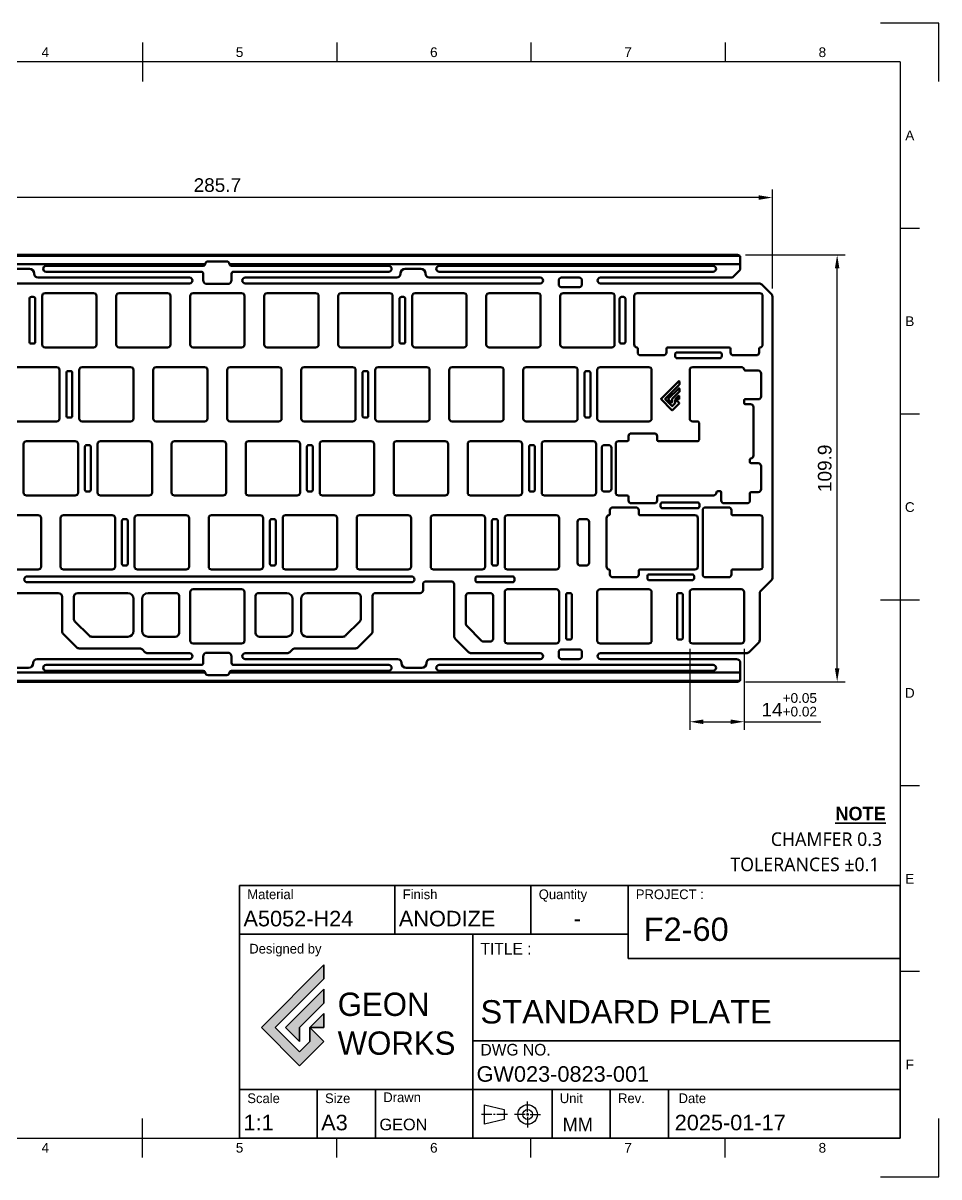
# Model space of a CAD drawing. Header units: millimetres. Extents: x 0 to 420, y 0 to 297.
# Drawn here: x 184.3 to 420, y 0 to 297 of the extents above; entities that cross this region are included whole.
import ezdxf
from ezdxf.enums import TextEntityAlignment as Align

# ---------------------------------------------------------------- set-up
doc = ezdxf.new("R2010")
doc.units = ezdxf.units.MM
doc.header["$LTSCALE"] = 0.75
for name, color, linetype, lineweight in [('BORDER', 7, 'Continuous', 25), ('FD_Dimensions', 7, 'Continuous', 25), ('TITLEBLOCK', 7, 'Continuous', 35), ('Visible', 7, 'Continuous', 50)]:
    doc.layers.add(name, color=color, linetype=linetype, lineweight=lineweight)
doc.layers.add('SLD-0', color=7, linetype='Continuous')
doc.styles.add('FusionTitle', font='arial.ttf')
doc.styles.add('MtXpl___1', font='malgun.ttf')
doc.styles.add('MtXpl_Century_Gothic', font='GOTHIC.TTF')
doc.styles.add('MtXpl_OCR-A_BT', font='')
doc.styles.add('MtXpl_OCR-A_BT_1', font='')
doc.styles.get("Standard").update_dxf_attribs({"font": 'arial.ttf'})
doc.styles.get('MtXpl_OCR-A_BT').set_extended_font_data('OCR-A BT')
doc.styles.get('MtXpl_OCR-A_BT_1').set_extended_font_data('OCR-A BT', bold=True)
doc.dimstyles.new('Dim-ISO-25', dxfattribs={"dimtxt": 3.5, "dimasz": 3.5, "dimexe": 2.1, "dimexo": 2.1, "dimgap": 1.4, "dimtad": 1, "dimdsep": 46, "dimtxsty": 'Standard', "dimcen": 0, "dimazin": 2, "dimtp": 0.1, "dimtm": 0.1, "dimtfac": 0.714286, "dimtmove": 0, "dimatfit": 3, "dimfxl": 1, "dimarcsym": 0})

# ---------------------------------------------------------------- blocks, each defined once
blk = doc.blocks.new('ISO_A3_SHEET')
at = {"layer": 'BORDER'}
for p, q in [((215, 292), (215, 282)), ((265, 292), (265, 287)), ((315, 292), (315, 287)), ((365, 292), (365, 287)), ((410, 287), (20, 287)), ((410, 287), (410, 10)), ((415, 244.16666), (410, 244.16666)), ((415, 196.33333), (410, 196.33333)), ((415, 148.5), (405, 148.5)), ((415, 100.66667), (410, 100.66667)), ((415, 52.83334), (410, 52.83334)), ((215, 5), (215, 15)), ((20, 10), (410, 10)), ((265, 5), (265, 10)), ((315, 5), (315, 10)), ((365, 5), (365, 10))]:
    blk.add_line(p, q, dxfattribs=at)
at = {"layer": 'Defpoints'}
for p, q in [((420, 297), (405, 297)), ((420, 282), (420, 297)), ((420, 0), (420, 15)), ((405, 0), (420, 0))]:
    blk.add_line(p, q, dxfattribs=at)
at = {"layer": 'BORDER', "style": 'FusionTitle'}
for s, p in [('4', (190, 289.5)), ('5', (240, 289.5)), ('6', (290, 289.5)), ('7', (340, 289.5)), ('8', (390, 289.5)), ('A', (412.5, 268.08333)), ('B', (412.5, 220.25)), ('C', (412.5, 172.41667)), ('D', (412.5, 124.58334)), ('E', (412.5, 76.75001)), ('F', (412.5, 28.91668)), ('4', (190, 7.5)), ('5', (240, 7.5)), ('6', (290, 7.5)), ('7', (340, 7.5)), ('8', (390, 7.5))]:
    blk.add_text(s, height=2.5, dxfattribs=at).set_placement(p, align=Align.MIDDLE)
blk = doc.blocks.new('TITLEGW')
h = blk.add_hatch(color=256)
h.dxf.hatch_style = 1
h.paths.add_polyline_path([(-148.32, 40.97), (-148.32, 44.55), (-164.4, 28.46), (-154.57, 18.63), (-148.32, 24.89), (-151.89, 28.46), (-151.89, 24.89), (-154.57, 22.21), (-160.83, 28.46)])
h.paths.add_polyline_path([(-148.32, 34.72), (-148.32, 38.29), (-158.15, 28.46), (-154.57, 24.89), (-154.57, 28.46)], flags=17)
h.paths.add_polyline_path([(-148.32, 32.04), (-151.89, 28.46), (-148.32, 28.46)], flags=16)
for p, q in [((-170, 0), (-170, 65)), ((-170, 65), (0, 65)), ((-130, 65), (-130, 52.5)), ((-95, 65), (-95, 52.5)), ((-70, 46.25), (-70, 65)), ((0, 0), (0, 65)), ((-110, 52.5), (-170, 52.5)), ((-110, 0), (-110, 52.5)), ((-110, 52.5), (-70, 52.5)), ((-70, 46.25), (0, 46.25)), ((-148.32, 44.55), (-164.4, 28.46)), ((-148.32, 44.55), (-148.32, 40.97)), ((-148.32, 40.97), (-160.83, 28.46)), ((-148.32, 38.29), (-158.15, 28.46)), ((-148.32, 38.29), (-148.32, 34.72)), ((-148.32, 34.72), (-154.57, 28.46)), ((-148.32, 32.04), (-151.89, 28.46)), ((-148.32, 32.04), (-148.32, 28.46)), ((-164.4, 28.46), (-154.57, 18.63)), ((-160.83, 28.46), (-154.57, 22.21)), ((-158.15, 28.46), (-154.57, 24.89)), ((-154.57, 24.89), (-154.57, 28.46)), ((-151.89, 28.46), (-148.32, 24.89)), ((-151.89, 28.46), (-151.89, 24.89)), ((-151.89, 28.46), (-148.32, 28.46)), ((-148.32, 24.89), (-154.57, 18.63)), ((-151.89, 24.89), (-154.57, 22.21)), ((-110, 25), (0, 25)), ((-170, 12.5), (0, 12.5)), ((-150, 12.5), (-150, 0)), ((-135, 12.5), (-135, 0)), ((-89.58, 0), (-89.58, 12.5)), ((-74.58, 0), (-74.58, 12.5)), ((-59.58, 0), (-59.58, 12.5)), ((-95.57, 6.07), (-96.17, 6.07)), ((-95.87, 5.77), (-95.87, 6.37)), ((0, 0), (-170, 0))]:
    blk.add_line(p, q)
at = {"layer": 'SLD-0'}
for p, q in [((-95.87, 6.7), (-95.87, 9.44)), ((-105.04, 6.07), (-107.77, 6.07)), ((-106.93, 3.55), (-106.93, 8.59)), ((-106.93, 8.59), (-101.89, 7.33)), ((-104.2, 6.07), (-104.62, 6.07)), ((-101.05, 6.07), (-103.78, 6.07)), ((-101.89, 7.33), (-101.89, 4.81)), ((-96.5, 6.07), (-99.24, 6.07)), ((-95.24, 6.07), (-92.51, 6.07)), ((-95.24, 6.07), (-92.51, 6.07)), ((-101.89, 4.81), (-106.93, 3.55)), ((-95.87, 5.44), (-95.87, 2.71))]:
    blk.add_line(p, q, dxfattribs=at)
for radius in [2.52, 1.26]:
    blk.add_circle((-95.87, 6.07), radius, dxfattribs=at)
for s, height, style, p in [('%%UNOTE', 3.5, 'MtXpl_OCR-A_BT_1', (-16.67, 81.78)), ('CHAMFER 0.3', 3.5, 'MtXpl___1', (-33.28, 75.19)), ('TOLERANCES ±0.1', 3.5, 'MtXpl___1', (-43.68, 68.7)), ('Material', 2.5, 'MtXpl_OCR-A_BT', (-168, 61.5)), ('Finish', 2.5, 'MtXpl_OCR-A_BT', (-128, 61.5)), ('Quantity', 2.5, 'MtXpl_OCR-A_BT', (-93, 61.5)), ('PROJECT :', 2.5, 'MtXpl_OCR-A_BT', (-68, 61.5)), ('Designed by', 2.5, 'MtXpl_OCR-A_BT', (-167.5, 47.5)), ('TITLE :', 3, 'MtXpl_OCR-A_BT', (-108, 47.25)), ('DWG NO.', 3, 'MtXpl_OCR-A_BT', (-108, 21.25)), ('Scale', 2.5, 'MtXpl_OCR-A_BT', (-168, 9)), ('Size', 2.5, 'MtXpl_OCR-A_BT', (-148, 9)), ('Drawn', 2.5, 'MtXpl_OCR-A_BT', (-133, 9.25)), ('Unit', 2.5, 'MtXpl_OCR-A_BT', (-87.58, 9)), ('Rev.', 2.5, 'MtXpl_OCR-A_BT', (-72.58, 9)), ('Date', 2.5, 'MtXpl_OCR-A_BT', (-57, 9)), ('MM', 3.5, 'MtXpl_Century_Gothic', (-86.85, 1.75))]:
    blk.add_text(s, height=height, dxfattribs=dict(style=style)).set_placement(p)
at = {"insert": (-144.75, 37.44), "char_height": 6, "attachment_point": 1}
blk.add_mtext_dynamic_manual_height_columns('{\\fa Astro Space|b0|i0|c0|p2;GEON^JWORKS}', width=29.3157, gutter_width=12.5, heights=[0], dxfattribs=at)
for tag, p, height in [("MAT'L", (-169, 54.5), 4), ('FINISH', (-129, 54.5), 4), ('QUANTITY', (-84, 54.5), 4), ('PROJECT', (-66, 50.75), 6), ('TITLE_1', (-108, 29.5), 6), ('DWG_NO', (-109, 14.5), 4), ('SCALE', (-169, 2), 4), ('SIZE', (-149, 2), 4), ('CREATED_DATE', (-58, 2), 4), ('DRAWN', (-134, 2), 3)]:
    blk.add_attdef(tag, p, '', height=height)
blk = doc.blocks.new('*D16')
at = {"layer": 'Defpoints', "color": 0, "transparency": 16777216}
for p in [(355.87, 138.04), (369.87, 138.04), (369.87, 117.16)]:
    blk.add_point(p, dxfattribs=at)
at = {"layer": 'FD_Dimensions', "color": 0, "lineweight": -2, "transparency": 16777216}
for p, q in [((355.87, 135.94), (355.87, 115.06)), ((369.87, 135.94), (369.87, 115.06)), ((359.37, 117.16), (366.37, 117.16)), ((369.87, 117.16), (389.58, 117.16))]:
    blk.add_line(p, q, dxfattribs=at)
at = {"layer": 'FD_Dimensions', "color": 0, "transparency": 16777216}
for points in [[(359.37, 117.74), (359.37, 116.57), (355.87, 117.16)], [(366.37, 117.74), (366.37, 116.57), (369.87, 117.16)]]:
    blk.add_solid(points, dxfattribs=at)
at = {"layer": 'FD_Dimensions', "color": 0, "transparency": 16777216, "insert": (381.47, 121.53), "char_height": 3.5, "attachment_point": 5}
blk.add_mtext('14{\\H0.71429x;\\S+0.05^ +0.02;}', dxfattribs=at)
blk = doc.blocks.new('*D17')
at = {"layer": 'Defpoints', "color": 0, "transparency": 16777216}
for p in [(368.13, 237.34), (393.81, 237.34), (368.13, 127.44)]:
    blk.add_point(p, dxfattribs=at)
at = {"layer": 'FD_Dimensions', "color": 0, "lineweight": -2, "transparency": 16777216}
for p, q in [((370.23, 237.34), (395.91, 237.34)), ((393.81, 130.94), (393.81, 233.84)), ((370.23, 127.44), (395.91, 127.44))]:
    blk.add_line(p, q, dxfattribs=at)
at = {"layer": 'FD_Dimensions', "color": 0, "transparency": 16777216}
for points in [[(393.22, 233.84), (394.39, 233.84), (393.81, 237.34)], [(393.22, 130.94), (394.39, 130.94), (393.81, 127.44)]]:
    blk.add_solid(points, dxfattribs=at)
at = {"layer": 'FD_Dimensions', "color": 0, "transparency": 16777216, "insert": (390.62, 182.39), "char_height": 3.5, "attachment_point": 5, "rotation": 90}
blk.add_mtext('109.9', dxfattribs=at)
blk = doc.blocks.new('*D18')
at = {"layer": 'Defpoints', "color": 0, "transparency": 16777216}
for p in [(91.43, 252.09), (91.43, 226.58), (377.13, 226.58)]:
    blk.add_point(p, dxfattribs=at)
at = {"layer": 'FD_Dimensions', "color": 0, "lineweight": -2, "transparency": 16777216}
for p, q in [((91.43, 228.68), (91.43, 254.19)), ((377.13, 228.68), (377.13, 254.19)), ((373.63, 252.09), (94.93, 252.09))]:
    blk.add_line(p, q, dxfattribs=at)
at = {"layer": 'FD_Dimensions', "color": 0, "transparency": 16777216}
for points in [[(94.93, 252.67), (94.93, 251.5), (91.43, 252.09)], [(373.63, 252.67), (373.63, 251.5), (377.13, 252.09)]]:
    blk.add_solid(points, dxfattribs=at)
at = {"layer": 'FD_Dimensions', "color": 0, "transparency": 16777216, "insert": (234.28, 255.27), "char_height": 3.5, "attachment_point": 5}
blk.add_mtext('285.7', dxfattribs=at)

msp = doc.modelspace()

# ---------------------------------------------------------------- linework, layer by layer
at = {"layer": 'Visible'}
for p, q in [((99.681, 234.922), (231.13, 234.922)), ((368.714, 237.064), (99.847, 237.064)), ((234.281, 237.343), (100.431, 237.343)), ((231.881, 235.643), (236.681, 235.643)), ((368.131, 237.343), (234.281, 237.343)), ((237.432, 234.922), (368.881, 234.922)), ((368.881, 234.922), (368.881, 236.593)), ((368.881, 233.824), (368.881, 234.922)), ((181.931, 233.743), (185.931, 233.743)), ((187.131, 232.543), (187.131, 232.493)), ((190.181, 234.493), (230.635, 234.493)), ((190.181, 232.993), (230.131, 232.993)), ((230.631, 230.843), (230.631, 232.493)), ((237.927, 234.493), (278.381, 234.493)), ((237.931, 232.493), (237.931, 230.843)), ((278.381, 232.993), (238.431, 232.993)), ((281.431, 232.493), (281.431, 232.543)), ((282.631, 233.743), (286.631, 233.743)), ((287.831, 232.543), (287.831, 232.493)), ((291.381, 234.493), (361.881, 234.493)), ((361.881, 232.993), (291.381, 232.993)), ((367.08, 231.713), (368.661, 233.294)), ((151.181, 229.993), (227.121, 229.993)), ((188.131, 231.493), (227.121, 231.493)), ((236.931, 229.843), (231.631, 229.843)), ((280.431, 231.493), (241.44, 231.493)), ((317.381, 229.993), (241.44, 229.993)), ((317.381, 231.493), (288.831, 231.493)), ((322.131, 229.743), (322.131, 230.743)), ((322.744, 229.006), (327.517, 229.006)), ((322.881, 231.493), (327.381, 231.493)), ((328.131, 230.743), (328.131, 229.743)), ((332.881, 231.493), (366.549, 231.493)), ((373.717, 229.993), (332.881, 229.993)), ((374.424, 229.7), (376.838, 227.286)), ((185.906, 214.993), (185.906, 225.993)), ((186.406, 226.493), (186.906, 226.493)), ((187.406, 225.993), (187.406, 214.993)), ((189.181, 214.243), (189.181, 226.743)), ((189.931, 227.493), (202.431, 227.493)), ((203.181, 226.743), (203.181, 214.243)), ((208.231, 214.243), (208.231, 226.743)), ((208.981, 227.493), (221.481, 227.493)), ((222.231, 226.743), (222.231, 214.243)), ((227.281, 214.243), (227.281, 226.743)), ((228.031, 227.493), (240.531, 227.493)), ((241.281, 226.743), (241.281, 214.243)), ((246.331, 214.243), (246.331, 226.743)), ((247.081, 227.493), (259.581, 227.493)), ((260.331, 226.743), (260.331, 214.243)), ((265.381, 214.243), (265.381, 226.743)), ((266.131, 227.493), (278.631, 227.493)), ((279.381, 226.743), (279.381, 214.243)), ((281.156, 214.993), (281.156, 225.993)), ((281.656, 226.493), (282.156, 226.493)), ((282.656, 225.993), (282.656, 214.993)), ((284.431, 214.243), (284.431, 226.743)), ((285.181, 227.493), (297.681, 227.493)), ((298.431, 226.743), (298.431, 214.243)), ((303.481, 214.243), (303.481, 226.743)), ((304.231, 227.493), (316.731, 227.493)), ((317.481, 226.743), (317.481, 214.243)), ((322.531, 214.243), (322.531, 226.743)), ((323.281, 227.493), (335.781, 227.493)), ((336.531, 226.743), (336.531, 214.243)), ((337.806, 214.993), (337.806, 225.993)), ((338.306, 226.493), (338.806, 226.493)), ((339.306, 225.993), (339.306, 214.993)), ((341.581, 214.243), (341.581, 226.743)), ((342.331, 227.493), (373.881, 227.493)), ((374.631, 226.743), (374.631, 214.243)), ((377.131, 226.579), (377.131, 154.117)), ((186.906, 214.493), (186.406, 214.493)), ((282.156, 214.493), (281.656, 214.493)), ((338.806, 214.493), (338.306, 214.493)), ((202.431, 213.493), (189.931, 213.493)), ((221.481, 213.493), (208.981, 213.493)), ((240.531, 213.493), (228.031, 213.493)), ((259.581, 213.493), (247.081, 213.493)), ((278.631, 213.493), (266.131, 213.493)), ((297.681, 213.493), (285.181, 213.493)), ((316.731, 213.493), (304.231, 213.493)), ((335.781, 213.493), (323.281, 213.493)), ((342.468, 212.243), (342.468, 213.206)), ((349.118, 211.493), (343.218, 211.493)), ((349.868, 213.193), (349.868, 212.243)), ((366.044, 213.493), (350.168, 213.493)), ((352.106, 211.245), (352.106, 211.743)), ((352.606, 212.243), (363.606, 212.243)), ((364.106, 211.743), (364.106, 211.243)), ((366.344, 212.243), (366.344, 213.193)), ((372.994, 211.493), (367.094, 211.493)), ((373.744, 213.206), (373.744, 212.243)), ((180.406, 208.443), (192.906, 208.443)), ((199.456, 208.443), (211.956, 208.443)), ((218.506, 208.443), (231.006, 208.443)), ((237.556, 208.443), (250.056, 208.443)), ((256.606, 208.443), (269.106, 208.443)), ((275.656, 208.443), (288.156, 208.443)), ((294.706, 208.443), (307.206, 208.443)), ((313.756, 208.443), (326.256, 208.443)), ((332.806, 208.443), (345.306, 208.443)), ((363.606, 210.743), (352.606, 210.745)), ((356.618, 208.443), (369.118, 208.443)), ((193.656, 207.693), (193.656, 195.193)), ((195.431, 195.943), (195.431, 206.943)), ((195.931, 207.443), (196.431, 207.443)), ((196.931, 206.943), (196.931, 195.943)), ((198.706, 195.193), (198.706, 207.693)), ((212.706, 207.693), (212.706, 195.193)), ((217.756, 195.193), (217.756, 207.693)), ((231.756, 207.693), (231.756, 195.193)), ((236.806, 195.193), (236.806, 207.693)), ((250.806, 207.693), (250.806, 195.193)), ((255.856, 195.193), (255.856, 207.693)), ((269.856, 207.693), (269.856, 195.193)), ((271.631, 195.943), (271.631, 206.943)), ((272.131, 207.443), (272.631, 207.443)), ((273.131, 206.943), (273.131, 195.943)), ((274.906, 195.193), (274.906, 207.693)), ((288.906, 207.693), (288.906, 195.193)), ((293.956, 195.193), (293.956, 207.693)), ((307.956, 207.693), (307.956, 195.193)), ((313.006, 207.693), (313.006, 195.193)), ((327.006, 207.693), (327.006, 195.193)), ((328.781, 195.943), (328.781, 206.943)), ((329.281, 207.443), (329.781, 207.443)), ((330.281, 206.943), (330.281, 195.943)), ((332.056, 195.193), (332.056, 207.693)), ((346.056, 207.693), (346.056, 195.193)), ((355.868, 195.193), (355.868, 207.693)), ((370.155, 207.556), (373.499, 207.556)), ((374.249, 206.806), (374.249, 200.906)), ((348.494, 200.295), (353.022, 204.816)), ((353.164, 203.897), (349.555, 200.295)), ((350.352, 200.295), (353.022, 202.965)), ((353.163, 202.046), (351.364, 200.254)), ((353.193, 204.746), (353.193, 203.968)), ((353.193, 202.895), (353.193, 202.117)), ((351.264, 197.377), (348.494, 200.154)), ((349.555, 200.154), (351.264, 198.437)), ((351.164, 199.336), (350.352, 200.154)), ((351.335, 200.183), (351.335, 199.406)), ((351.406, 198.437), (352.103, 199.135)), ((353.122, 199.093), (351.406, 197.377)), ((352.132, 199.205), (352.132, 199.983)), ((352.254, 200.345), (352.972, 201.059)), ((352.303, 200.054), (353.122, 199.235)), ((353.043, 200.175), (352.325, 200.175)), ((353.143, 200.988), (353.143, 200.275)), ((369.868, 199.856), (369.868, 199.218)), ((373.499, 200.156), (370.168, 200.156)), ((370.168, 198.918), (371.499, 198.918)), ((372.249, 198.168), (372.249, 185.668)), ((192.906, 194.443), (180.406, 194.443)), ((196.431, 195.443), (195.931, 195.443)), ((211.956, 194.443), (199.456, 194.443)), ((231.006, 194.443), (218.506, 194.443)), ((250.056, 194.443), (237.556, 194.443)), ((269.106, 194.443), (256.606, 194.443)), ((272.631, 195.443), (272.131, 195.443)), ((288.156, 194.443), (275.656, 194.443)), ((307.206, 194.443), (294.706, 194.443)), ((326.256, 194.443), (313.756, 194.443)), ((329.781, 195.443), (329.281, 195.443)), ((345.306, 194.443), (332.806, 194.443)), ((357.949, 194.443), (356.618, 194.443)), ((358.249, 189.693), (358.249, 194.143)), ((340.086, 189.693), (340.086, 190.643)), ((340.836, 191.393), (346.736, 191.393)), ((347.486, 190.643), (347.486, 189.693)), ((184.418, 176.143), (184.418, 188.643)), ((185.168, 189.393), (197.668, 189.393)), ((198.418, 188.643), (198.418, 176.143)), ((200.193, 176.893), (200.193, 187.893)), ((200.693, 188.393), (201.193, 188.393)), ((201.693, 187.893), (201.693, 176.893)), ((203.468, 176.143), (203.468, 188.643)), ((204.218, 189.393), (216.718, 189.393)), ((217.468, 188.643), (217.468, 176.143)), ((222.518, 176.143), (222.518, 188.643)), ((223.268, 189.393), (235.768, 189.393)), ((236.518, 188.643), (236.518, 176.143)), ((241.568, 176.143), (241.568, 188.643)), ((242.318, 189.393), (254.818, 189.393)), ((255.568, 188.643), (255.568, 176.143)), ((257.343, 176.893), (257.343, 187.893)), ((257.843, 188.393), (258.343, 188.393)), ((258.843, 187.893), (258.843, 176.893)), ((260.618, 176.143), (260.618, 188.643)), ((261.368, 189.393), (273.868, 189.393)), ((274.618, 188.643), (274.618, 176.143)), ((279.668, 176.143), (279.668, 188.643)), ((280.418, 189.393), (292.918, 189.393)), ((293.668, 188.643), (293.668, 176.143)), ((298.718, 176.143), (298.718, 188.643)), ((299.468, 189.393), (311.968, 189.393)), ((312.718, 188.643), (312.718, 176.143)), ((314.493, 176.893), (314.493, 187.893)), ((314.993, 188.393), (315.493, 188.393)), ((315.993, 187.893), (315.993, 176.893)), ((317.768, 176.143), (317.768, 188.643)), ((318.518, 189.393), (331.018, 189.393)), ((331.768, 188.643), (331.768, 176.143)), ((333.207, 177.143), (333.207, 187.643)), ((333.957, 188.393), (334.957, 188.393)), ((335.707, 187.643), (335.707, 177.143)), ((336.818, 176.143), (336.818, 188.643)), ((337.568, 189.393), (339.786, 189.393)), ((347.786, 189.393), (357.949, 189.393)), ((371.362, 184.631), (371.362, 183.98)), ((371.662, 183.68), (373.499, 183.68)), ((374.249, 182.93), (374.249, 177.03)), ((197.668, 175.393), (185.168, 175.393)), ((201.193, 176.393), (200.693, 176.393)), ((216.718, 175.393), (204.218, 175.393)), ((235.768, 175.393), (223.268, 175.393)), ((254.818, 175.393), (242.318, 175.393)), ((258.343, 176.393), (257.843, 176.393)), ((273.868, 175.393), (261.368, 175.393)), ((280.418, 175.393), (292.918, 175.393)), ((311.968, 175.393), (299.468, 175.393)), ((315.493, 176.393), (314.993, 176.393)), ((331.018, 175.393), (318.518, 175.393)), ((334.957, 176.393), (333.957, 176.393)), ((339.786, 175.393), (337.568, 175.393)), ((361.974, 175.393), (347.786, 175.393)), ((363.662, 176.48), (363.024, 176.48)), ((363.962, 174.143), (363.962, 176.18)), ((371.362, 175.98), (371.362, 174.143)), ((373.499, 176.28), (371.662, 176.28)), ((336.074, 172.343), (341.974, 172.343)), ((340.086, 174.143), (340.086, 175.093)), ((346.736, 173.393), (340.836, 173.393)), ((347.486, 175.093), (347.486, 174.143)), ((348.343, 172.618), (348.343, 173.118)), ((348.843, 173.618), (357.843, 173.618)), ((358.343, 173.118), (358.343, 172.618)), ((359.95, 172.343), (365.85, 172.343)), ((370.612, 173.393), (364.712, 173.393)), ((175.643, 170.343), (188.143, 170.343)), ((188.893, 157.093), (188.893, 169.593)), ((193.943, 157.093), (193.943, 169.593)), ((194.693, 170.343), (207.193, 170.343)), ((207.943, 169.593), (207.943, 157.093)), ((210.218, 169.343), (210.718, 169.343)), ((212.993, 157.093), (212.993, 169.593)), ((213.743, 170.343), (226.243, 170.343)), ((226.993, 169.593), (226.993, 157.093)), ((232.043, 157.093), (232.043, 169.593)), ((232.793, 170.343), (245.293, 170.343)), ((246.043, 169.593), (246.043, 157.093)), ((248.318, 169.343), (248.818, 169.343)), ((251.093, 157.093), (251.093, 169.593)), ((251.843, 170.343), (264.343, 170.343)), ((265.093, 169.593), (265.093, 157.093)), ((270.143, 157.093), (270.143, 169.593)), ((270.893, 170.343), (283.393, 170.343)), ((284.143, 169.593), (284.143, 157.093)), ((289.193, 157.093), (289.193, 169.593)), ((289.943, 170.343), (302.443, 170.343)), ((303.193, 169.593), (303.193, 157.093)), ((305.468, 169.343), (305.968, 169.343)), ((308.243, 157.093), (308.243, 169.593)), ((308.993, 170.343), (321.493, 170.343)), ((322.243, 169.593), (322.243, 157.093)), ((327.713, 169.343), (329.213, 169.343)), ((334.437, 157.093), (334.437, 169.593)), ((335.324, 170.63), (335.324, 171.593)), ((342.724, 171.593), (342.724, 170.643)), ((343.024, 170.343), (357.212, 170.343)), ((357.843, 172.118), (348.843, 172.118)), ((357.962, 169.593), (357.962, 157.093)), ((359.2, 155.093), (359.2, 171.593)), ((366.6, 171.593), (366.6, 170.643)), ((366.9, 170.343), (373.881, 170.343)), ((374.631, 169.593), (374.631, 157.093)), ((209.718, 157.843), (209.718, 168.843)), ((211.218, 168.843), (211.218, 157.843)), ((247.818, 157.843), (247.818, 168.843)), ((249.318, 168.843), (249.318, 157.843)), ((304.968, 157.843), (304.968, 168.843)), ((306.468, 168.843), (306.468, 157.843)), ((326.963, 158.093), (326.963, 168.593)), ((329.963, 168.593), (329.963, 158.093)), ((188.143, 156.343), (175.643, 156.343)), ((185.331, 154.568), (284.231, 154.568)), ((207.193, 156.343), (194.693, 156.343)), ((210.718, 157.343), (210.218, 157.343)), ((226.243, 156.343), (213.743, 156.343)), ((245.293, 156.343), (232.793, 156.343)), ((248.818, 157.343), (248.318, 157.343)), ((264.343, 156.343), (251.843, 156.343)), ((283.393, 156.343), (270.893, 156.343)), ((302.443, 156.343), (289.943, 156.343)), ((301.218, 154.568), (310.218, 154.568)), ((305.968, 157.343), (305.468, 157.343)), ((321.493, 156.343), (308.993, 156.343)), ((329.213, 157.343), (327.713, 157.343)), ((335.324, 155.093), (335.324, 156.056)), ((342.724, 156.043), (342.724, 155.093)), ((357.212, 156.343), (343.024, 156.343)), ((344.962, 154.088), (344.962, 154.593)), ((345.462, 155.093), (356.462, 155.093)), ((356.962, 154.593), (356.962, 154.092)), ((366.6, 156.043), (366.6, 155.093)), ((373.881, 156.343), (366.9, 156.343)), ((284.231, 153.068), (185.331, 153.068)), ((287.231, 151.043), (287.231, 152.543)), ((287.981, 153.293), (294.481, 153.293)), ((295.231, 152.543), (295.231, 139.207)), ((300.718, 153.568), (300.718, 154.068)), ((310.218, 153.068), (301.218, 153.068)), ((310.718, 154.068), (310.718, 153.568)), ((341.974, 154.343), (336.074, 154.343)), ((356.462, 153.592), (345.462, 153.588)), ((365.85, 154.343), (359.95, 154.343)), ((374.088, 150.763), (376.912, 153.586)), ((182.081, 150.293), (193.331, 150.293)), ((194.331, 149.293), (194.331, 140.457)), ((197.331, 149.293), (197.331, 143.68)), ((198.331, 150.293), (211.231, 150.293)), ((212.731, 148.793), (212.731, 140.543)), ((214.931, 140.543), (214.931, 148.793)), ((216.431, 150.293), (223.681, 150.293)), ((224.431, 149.543), (224.431, 140.043)), ((227.281, 138.043), (227.281, 150.543)), ((228.031, 151.293), (240.531, 151.293)), ((241.281, 150.543), (241.281, 138.043)), ((244.131, 140.043), (244.131, 149.543)), ((244.881, 150.293), (252.131, 150.293)), ((253.631, 148.793), (253.631, 140.543)), ((255.831, 140.543), (255.831, 148.793)), ((257.331, 150.293), (270.231, 150.293)), ((271.231, 143.68), (271.231, 149.293)), ((274.231, 140.457), (274.231, 149.543)), ((274.981, 150.293), (286.481, 150.293)), ((298.231, 142.346), (298.231, 149.543)), ((298.981, 150.293), (304.493, 150.293)), ((305.243, 149.543), (305.243, 138.543)), ((308.243, 138.043), (308.243, 150.543)), ((308.993, 151.293), (321.493, 151.293)), ((322.243, 150.543), (322.243, 138.043)), ((324.018, 138.793), (324.018, 149.793)), ((324.518, 150.293), (325.018, 150.293)), ((325.518, 149.793), (325.518, 138.793)), ((332.056, 138.043), (332.056, 150.543)), ((332.806, 151.293), (345.306, 151.293)), ((346.056, 150.543), (346.056, 138.043)), ((352.597, 138.793), (352.597, 149.793)), ((353.097, 150.293), (353.597, 150.293)), ((354.097, 149.793), (354.097, 138.793)), ((355.868, 138.043), (355.868, 150.543)), ((356.618, 151.293), (369.118, 151.293)), ((369.868, 150.543), (369.868, 138.043)), ((373.868, 138.207), (373.868, 150.232)), ((197.624, 142.973), (201.26, 139.336)), ((270.938, 142.973), (267.301, 139.336)), ((194.624, 139.75), (198.038, 136.336)), ((273.938, 139.75), (270.524, 136.336)), ((302.254, 138.013), (298.45, 141.816)), ((201.967, 139.043), (211.231, 139.043)), ((216.431, 139.043), (223.431, 139.043)), ((240.531, 137.293), (228.031, 137.293)), ((245.131, 139.043), (252.131, 139.043)), ((257.331, 139.043), (266.594, 139.043)), ((295.524, 138.5), (298.938, 135.086)), ((304.493, 137.793), (302.784, 137.793)), ((321.493, 137.293), (308.993, 137.293)), ((325.018, 138.293), (324.518, 138.293)), ((345.306, 137.293), (332.806, 137.293)), ((353.597, 138.293), (353.097, 138.293)), ((369.118, 137.293), (356.618, 137.293)), ((373.575, 137.5), (371.161, 135.086)), ((198.745, 136.043), (214.267, 136.043)), ((215.638, 135.086), (214.974, 135.75)), ((216.345, 134.793), (227.121, 134.793)), ((230.631, 132.293), (230.631, 133.943)), ((231.631, 134.943), (236.931, 134.943)), ((237.931, 133.943), (237.931, 132.293)), ((252.217, 134.793), (241.44, 134.793)), ((253.588, 135.75), (252.924, 135.086)), ((254.295, 136.043), (269.817, 136.043)), ((317.381, 134.793), (299.645, 134.793)), ((322.131, 135.043), (322.131, 134.043)), ((327.381, 135.793), (322.881, 135.793)), ((328.131, 134.043), (328.131, 135.043)), ((370.454, 134.793), (332.881, 134.793)), ((185.681, 131.043), (181.681, 131.043)), ((186.881, 132.293), (186.881, 132.243)), ((187.881, 133.293), (227.121, 133.293)), ((190.181, 131.793), (230.131, 131.793)), ((278.381, 131.793), (238.431, 131.793)), ((280.681, 133.293), (241.44, 133.293)), ((281.681, 132.243), (281.681, 132.293)), ((286.881, 131.043), (282.881, 131.043)), ((288.081, 132.293), (288.081, 132.243)), ((317.381, 133.293), (289.081, 133.293)), ((361.881, 131.793), (291.381, 131.793)), ((322.881, 133.293), (327.381, 133.293)), ((332.881, 133.293), (367.881, 133.293)), ((368.881, 129.864), (368.881, 132.293)), ((231.13, 129.864), (99.681, 129.864)), ((99.847, 127.722), (368.714, 127.722)), ((190.181, 130.293), (230.635, 130.293)), ((236.681, 129.143), (231.881, 129.143)), ((237.432, 129.864), (368.881, 129.864)), ((278.381, 130.293), (237.927, 130.293)), ((291.381, 130.293), (361.881, 130.293)), ((368.881, 128.193), (368.881, 129.864)), ((100.431, 127.443), (234.281, 127.443)), ((234.281, 127.443), (368.131, 127.443))]:
    msp.add_line(p, q, dxfattribs=at)
at = {"layer": 'Visible', "extrusion": (0, 0, -1)}
for centre, radius, start, end in [((-230.635, 234.993), 0.5, 188.1884, 270), ((-237.927, 234.993), 0.5, 270, 351.8116), ((-185.931, 232.543), 1.2, 90, 180), ((-188.131, 232.493), 1, 270, 0), ((-230.131, 232.493), 0.5, 90, 180), ((-238.431, 232.493), 0.5, 0, 90), ((-278.381, 233.743), 0.75, 90, 270), ((-280.431, 232.493), 1, 180, 270), ((-282.631, 232.543), 1.2, 0, 90), ((-286.631, 232.543), 1.2, 90, 180), ((-288.831, 232.493), 1, 270, 0), ((-291.381, 233.743), 0.75, 270, 90), ((-361.881, 233.743), 0.75, 90, 270), ((-241.44, 230.743), 0.75, 270, 90), ((-317.381, 230.743), 0.75, 90, 270), ((-332.881, 230.743), 0.75, 270, 90), ((-373.717, 228.993), 1, 90, 135), ((-186.406, 225.993), 0.5, 0, 90), ((-186.906, 225.993), 0.5, 90, 180), ((-281.656, 225.993), 0.5, 0, 90), ((-282.156, 225.993), 0.5, 90, 180), ((-338.306, 225.993), 0.5, 0, 90), ((-338.806, 225.993), 0.5, 90, 180), ((-342.331, 226.743), 0.75, 0, 90), ((-373.881, 226.743), 0.75, 90, 180), ((-376.131, 226.579), 1, 135, 180), ((-186.406, 214.993), 0.5, 270, 0), ((-186.906, 214.993), 0.5, 180, 270), ((-281.656, 214.993), 0.5, 270, 0), ((-282.156, 214.993), 0.5, 180, 270), ((-338.306, 214.993), 0.5, 270, 0), ((-338.806, 214.993), 0.5, 180, 270), ((-342.331, 214.243), 0.75, 278.93061, 0), ((-373.881, 214.243), 0.75, 180, 261.06939), ((-343.218, 212.243), 0.75, 270, 0), ((-349.118, 212.243), 0.75, 180, 270), ((-352.606, 211.743), 0.5, 0, 90), ((-352.606, 211.245), 0.5, 270.01076, 0), ((-363.606, 211.743), 0.5, 90, 180), ((-363.606, 211.243), 0.5, 180, 270.01076), ((-367.094, 212.243), 0.75, 270, 0), ((-372.994, 212.243), 0.75, 180, 270), ((-356.618, 207.693), 0.75, 0, 90), ((-369.118, 207.693), 0.75, 90, 171.06939), ((-195.931, 206.943), 0.5, 0, 90), ((-196.431, 206.943), 0.5, 90, 180), ((-272.131, 206.943), 0.5, 0, 90), ((-272.631, 206.943), 0.5, 90, 180), ((-329.281, 206.943), 0.5, 0, 90), ((-329.781, 206.943), 0.5, 90, 180), ((-373.499, 206.806), 0.75, 90, 180), ((-353.093, 204.746), 0.1, 45.04396, 180), ((-353.093, 202.895), 0.1, 45, 180), ((-353.093, 202.117), 0.1, 180, 225.11301), ((-353.093, 203.968), 0.1, 180, 225.05655), ((-348.565, 200.224), 0.1, 315.07189, 45.04396), ((-350.423, 200.224), 0.1, 315.19825, 45), ((-351.235, 199.406), 0.1, 180, 315.19825), ((-352.232, 199.983), 0.1, 0, 135), ((-352.325, 200.275), 0.1, 270, 45.19825), ((-353.043, 200.988), 0.1, 45.19825, 180), ((-353.043, 200.275), 0.1, 180, 270), ((-353.051, 199.164), 0.1, 135, 225.00002), ((-373.499, 200.906), 0.75, 180, 270), ((-351.335, 197.447), 0.1, 225.00002, 315.07189), ((-371.499, 198.168), 0.75, 90, 180), ((-195.931, 195.943), 0.5, 270, 0), ((-196.431, 195.943), 0.5, 180, 270), ((-272.131, 195.943), 0.5, 270, 0), ((-272.631, 195.943), 0.5, 180, 270), ((-329.281, 195.943), 0.5, 270, 0), ((-329.781, 195.943), 0.5, 180, 270), ((-356.618, 195.193), 0.75, 270, 0), ((-340.836, 190.643), 0.75, 0, 90), ((-346.736, 190.643), 0.75, 90, 180), ((-200.693, 187.893), 0.5, 0, 90), ((-201.193, 187.893), 0.5, 90, 180), ((-257.843, 187.893), 0.5, 0, 90), ((-258.343, 187.893), 0.5, 90, 180), ((-314.993, 187.893), 0.5, 0, 90), ((-315.493, 187.893), 0.5, 90, 180), ((-337.568, 188.643), 0.75, 0, 90), ((-371.499, 185.668), 0.75, 180, 261.06939), ((-373.499, 182.93), 0.75, 90, 180), ((-200.693, 176.893), 0.5, 270, 0), ((-201.193, 176.893), 0.5, 180, 270), ((-257.843, 176.893), 0.5, 270, 0), ((-258.343, 176.893), 0.5, 180, 270), ((-314.993, 176.893), 0.5, 270, 0), ((-315.493, 176.893), 0.5, 180, 270), ((-337.568, 176.143), 0.75, 270, 0), ((-361.974, 176.143), 0.75, 177.98059, 270), ((-373.499, 177.03), 0.75, 180, 270), ((-336.074, 171.593), 0.75, 0, 90), ((-340.836, 174.143), 0.75, 270, 0), ((-341.974, 171.593), 0.75, 90, 180), ((-346.736, 174.143), 0.75, 180, 270), ((-348.843, 173.118), 0.5, 0, 90), ((-348.843, 172.618), 0.5, 270, 0), ((-357.843, 173.118), 0.5, 90, 180), ((-357.843, 172.618), 0.5, 180, 270), ((-359.95, 171.593), 0.75, 0, 90), ((-364.712, 174.143), 0.75, 270, 0), ((-365.85, 171.593), 0.75, 90, 180), ((-370.612, 174.143), 0.75, 180, 270), ((-210.218, 168.843), 0.5, 0, 90), ((-210.718, 168.843), 0.5, 90, 180), ((-248.318, 168.843), 0.5, 0, 90), ((-248.818, 168.843), 0.5, 90, 180), ((-305.468, 168.843), 0.5, 0, 90), ((-305.968, 168.843), 0.5, 90, 180), ((-335.187, 169.593), 0.75, 0, 81.06939), ((-357.212, 169.593), 0.75, 90, 180), ((-373.881, 169.593), 0.75, 90, 180), ((-210.218, 157.843), 0.5, 270, 0), ((-210.718, 157.843), 0.5, 180, 270), ((-248.318, 157.843), 0.5, 270, 0), ((-248.818, 157.843), 0.5, 180, 270), ((-305.468, 157.843), 0.5, 270, 0), ((-305.968, 157.843), 0.5, 180, 270), ((-185.331, 153.818), 0.75, 270, 90), ((-284.231, 153.818), 0.75, 90, 270), ((-301.218, 154.068), 0.5, 0, 90), ((-310.218, 154.068), 0.5, 90, 180), ((-335.187, 157.093), 0.75, 278.93061, 0), ((-336.074, 155.093), 0.75, 270, 0), ((-341.974, 155.093), 0.75, 180, 270), ((-345.462, 154.593), 0.5, 359.99999, 90), ((-356.462, 154.593), 0.5, 90, 180), ((-357.212, 157.093), 0.75, 180, 270), ((-359.95, 155.093), 0.75, 270, 0), ((-365.85, 155.093), 0.75, 180, 270), ((-373.881, 157.093), 0.75, 180, 270), ((-294.481, 152.543), 0.75, 90, 180), ((-301.218, 153.568), 0.5, 270, 0), ((-310.218, 153.568), 0.5, 180, 270), ((-345.462, 154.088), 0.5, 269.97622, 359.99999), ((-356.462, 154.092), 0.5, 180, 269.97622), ((-376.381, 154.117), 0.75, 180, 225), ((-211.231, 148.793), 1.5, 90, 180), ((-216.431, 148.793), 1.5, 0, 90), ((-228.031, 150.543), 0.75, 0, 90), ((-240.531, 150.543), 0.75, 90, 180), ((-252.131, 148.793), 1.5, 90, 180), ((-257.331, 148.793), 1.5, 0, 90), ((-286.481, 151.043), 0.75, 180, 270), ((-298.981, 149.543), 0.75, 0, 90), ((-304.493, 149.543), 0.75, 90, 180), ((-308.993, 150.543), 0.75, 0, 90), ((-321.493, 150.543), 0.75, 90, 180), ((-324.518, 149.793), 0.5, 0, 90), ((-325.018, 149.793), 0.5, 90, 180), ((-332.806, 150.543), 0.75, 0, 90), ((-345.306, 150.543), 0.75, 90, 180), ((-353.097, 149.793), 0.5, 0, 90), ((-353.597, 149.793), 0.5, 90, 180), ((-356.618, 150.543), 0.75, 0, 90), ((-369.118, 150.543), 0.75, 90, 180), ((-374.618, 150.232), 0.75, 0, 45), ((-195.331, 140.457), 1, 315, 0), ((-211.231, 140.543), 1.5, 180, 270), ((-216.431, 140.543), 1.5, 270, 0), ((-252.131, 140.543), 1.5, 180, 270), ((-257.331, 140.543), 1.5, 270, 0), ((-273.231, 140.457), 1, 180, 225), ((-298.981, 142.346), 0.75, 315, 0), ((-228.031, 138.043), 0.75, 270, 0), ((-240.531, 138.043), 0.75, 180, 270), ((-296.231, 139.207), 1, 315, 0), ((-302.784, 138.543), 0.75, 270, 315), ((-304.493, 138.543), 0.75, 180, 270), ((-308.993, 138.043), 0.75, 270, 0), ((-321.493, 138.043), 0.75, 180, 270), ((-324.518, 138.793), 0.5, 270, 0), ((-325.018, 138.793), 0.5, 180, 270), ((-332.806, 138.043), 0.75, 270, 0), ((-345.306, 138.043), 0.75, 180, 270), ((-353.097, 138.793), 0.5, 270, 0), ((-353.597, 138.793), 0.5, 180, 270), ((-356.618, 138.043), 0.75, 270, 0), ((-369.118, 138.043), 0.75, 180, 270), ((-372.868, 138.207), 1, 180, 225), ((-198.745, 137.043), 1, 270, 315), ((-216.345, 135.793), 1, 270, 315), ((-252.217, 135.793), 1, 225, 270), ((-269.817, 137.043), 1, 225, 270), ((-299.645, 135.793), 1, 270, 315), ((-322.881, 135.043), 0.75, 0, 90), ((-322.881, 134.043), 0.75, 270, 0), ((-327.381, 135.043), 0.75, 90, 180), ((-327.381, 134.043), 0.75, 180, 270), ((-370.454, 135.793), 1, 225, 270), ((-185.681, 132.243), 1.2, 180, 270), ((-187.881, 132.293), 1, 0, 90), ((-190.181, 131.043), 0.75, 270, 90), ((-230.131, 132.293), 0.5, 180, 270), ((-238.431, 132.293), 0.5, 270, 0), ((-280.681, 132.293), 1, 90, 180), ((-282.881, 132.243), 1.2, 270, 0), ((-286.881, 132.243), 1.2, 180, 270), ((-289.081, 132.293), 1, 0, 90), ((-367.881, 132.293), 1, 90, 180), ((-230.635, 129.793), 0.5, 90, 171.8116), ((-237.927, 129.793), 0.5, 8.1884, 90)]:
    msp.add_arc(centre, radius, start, end, dxfattribs=at)
at = {"layer": 'Visible'}
for centre, radius, start, end in [((231.881, 234.893), 0.75, 90, 175.41143), ((236.681, 234.893), 0.75, 4.58857, 90), ((368.131, 236.593), 0.75, 38.92377, 90), ((368.131, 236.593), 0.75, 0, 38.92377), ((190.181, 233.743), 0.75, 90, 270), ((366.549, 232.243), 0.75, 270, 315), ((368.131, 233.824), 0.75, 315, 360), ((227.121, 230.743), 0.75, 270, 90), ((231.631, 230.843), 1, 180, 270), ((236.931, 230.843), 1, 270, 0), ((322.881, 230.743), 0.75, 90, 180), ((322.881, 229.743), 0.75, 180, 259.52464), ((327.381, 230.743), 0.75, 360, 90), ((327.381, 229.743), 0.75, 280.47536, 360), ((189.931, 226.743), 0.75, 90, 180), ((202.431, 226.743), 0.75, 0, 90), ((208.981, 226.743), 0.75, 90, 180), ((221.481, 226.743), 0.75, 0, 90), ((228.031, 226.743), 0.75, 90, 180), ((240.531, 226.743), 0.75, 0, 90), ((247.081, 226.743), 0.75, 90, 180), ((259.581, 226.743), 0.75, 0, 90), ((266.131, 226.743), 0.75, 90, 180), ((278.631, 226.743), 0.75, 0, 90), ((285.181, 226.743), 0.75, 90, 180), ((297.681, 226.743), 0.75, 0, 90), ((304.231, 226.743), 0.75, 90, 180), ((316.731, 226.743), 0.75, 0, 90), ((323.281, 226.743), 0.75, 90, 180), ((335.781, 226.743), 0.75, 0, 90), ((189.931, 214.243), 0.75, 180, 270), ((202.431, 214.243), 0.75, 270, 0), ((208.981, 214.243), 0.75, 180, 270), ((221.481, 214.243), 0.75, 270, 0), ((228.031, 214.243), 0.75, 180, 270), ((240.531, 214.243), 0.75, 270, 0), ((247.081, 214.243), 0.75, 180, 270), ((259.581, 214.243), 0.75, 270, 0), ((266.131, 214.243), 0.75, 180, 270), ((278.631, 214.243), 0.75, 270, 0), ((285.181, 214.243), 0.75, 180, 270), ((297.681, 214.243), 0.75, 270, 0), ((304.231, 214.243), 0.75, 180, 270), ((316.731, 214.243), 0.75, 270, 0), ((323.281, 214.243), 0.75, 180, 270), ((335.781, 214.243), 0.75, 270, 0), ((342.168, 213.206), 0.3, 0, 81.06939), ((350.168, 213.193), 0.3, 90, 180), ((366.044, 213.193), 0.3, 0, 90), ((374.044, 213.206), 0.3, 98.93061, 180), ((192.906, 207.693), 0.75, 0, 90), ((199.456, 207.693), 0.75, 90, 180), ((211.956, 207.693), 0.75, 0, 90), ((218.506, 207.693), 0.75, 90, 180), ((231.006, 207.693), 0.75, 0, 90), ((237.556, 207.693), 0.75, 90, 180), ((250.056, 207.693), 0.75, 0, 90), ((256.606, 207.693), 0.75, 90, 180), ((269.106, 207.693), 0.75, 0, 90), ((275.656, 207.693), 0.75, 90, 180), ((288.156, 207.693), 0.75, 0, 90), ((294.706, 207.693), 0.75, 90, 180), ((307.206, 207.693), 0.75, 0, 90), ((313.756, 207.693), 0.75, 90, 180), ((326.256, 207.693), 0.75, 0, 90), ((332.806, 207.693), 0.75, 90, 180), ((345.306, 207.693), 0.75, 0, 90), ((370.155, 207.856), 0.3, 188.93061, 270), ((349.625, 200.224), 0.1, 134.94345, 224.88699), ((351.435, 200.183), 0.1, 134.88699, 180), ((352.032, 199.205), 0.1, 314.99996, 0), ((370.168, 199.856), 0.3, 90, 180), ((370.168, 199.218), 0.3, 180, 270), ((351.335, 198.508), 0.1, 224.88699, 314.99996), ((192.906, 195.193), 0.75, 270, 0), ((199.456, 195.193), 0.75, 180, 270), ((211.956, 195.193), 0.75, 270, 0), ((218.506, 195.193), 0.75, 180, 270), ((231.006, 195.193), 0.75, 270, 0), ((237.556, 195.193), 0.75, 180, 270), ((250.056, 195.193), 0.75, 270, 0), ((256.606, 195.193), 0.75, 180, 270), ((269.106, 195.193), 0.75, 270, 0), ((275.656, 195.193), 0.75, 180, 270), ((288.156, 195.193), 0.75, 270, 0), ((294.706, 195.193), 0.75, 180, 270), ((307.206, 195.193), 0.75, 270, 0), ((313.756, 195.193), 0.75, 180, 270), ((326.256, 195.193), 0.75, 270, 0), ((332.806, 195.193), 0.75, 180, 270), ((345.306, 195.193), 0.75, 270, 0), ((357.949, 194.143), 0.3, 0, 90), ((185.168, 188.643), 0.75, 90, 180), ((197.668, 188.643), 0.75, 0, 90), ((204.218, 188.643), 0.75, 90, 180), ((216.718, 188.643), 0.75, 0, 90), ((223.268, 188.643), 0.75, 90, 180), ((235.768, 188.643), 0.75, 0, 90), ((242.318, 188.643), 0.75, 90, 180), ((254.818, 188.643), 0.75, 0, 90), ((261.368, 188.643), 0.75, 90, 180), ((273.868, 188.643), 0.75, 0, 90), ((280.418, 188.643), 0.75, 90, 180), ((292.918, 188.643), 0.75, 0, 90), ((299.468, 188.643), 0.75, 90, 180), ((311.968, 188.643), 0.75, 0, 90), ((318.518, 188.643), 0.75, 90, 180), ((331.018, 188.643), 0.75, 0, 90), ((333.957, 187.643), 0.75, 90, 180), ((334.957, 187.643), 0.75, 0, 90), ((339.786, 189.693), 0.3, 270, 0), ((347.786, 189.693), 0.3, 180, 270), ((357.949, 189.693), 0.3, 270, 0), ((371.662, 184.631), 0.3, 98.93061, 180), ((371.662, 183.98), 0.3, 180, 270), ((185.168, 176.143), 0.75, 180, 270), ((197.668, 176.143), 0.75, 270, 0), ((204.218, 176.143), 0.75, 180, 270), ((216.718, 176.143), 0.75, 270, 0), ((223.268, 176.143), 0.75, 180, 270), ((235.768, 176.143), 0.75, 270, 0), ((242.318, 176.143), 0.75, 180, 270), ((254.818, 176.143), 0.75, 270, 0), ((261.368, 176.143), 0.75, 180, 270), ((273.868, 176.143), 0.75, 270, 0), ((280.418, 176.143), 0.75, 180, 270), ((292.918, 176.143), 0.75, 270, 0), ((299.468, 176.143), 0.75, 180, 270), ((311.968, 176.143), 0.75, 270, 0), ((318.518, 176.143), 0.75, 180, 270), ((331.018, 176.143), 0.75, 270, 0), ((333.957, 177.143), 0.75, 180, 270), ((334.957, 177.143), 0.75, 270, 0), ((339.786, 175.093), 0.3, 0, 90), ((347.786, 175.093), 0.3, 90, 180), ((363.024, 176.18), 0.3, 90, 182.01941), ((363.662, 176.18), 0.3, 0, 90), ((371.662, 175.98), 0.3, 90, 180), ((188.143, 169.593), 0.75, 0, 90), ((194.693, 169.593), 0.75, 90, 180), ((207.193, 169.593), 0.75, 0, 90), ((213.743, 169.593), 0.75, 90, 180), ((226.243, 169.593), 0.75, 0, 90), ((232.793, 169.593), 0.75, 90, 180), ((245.293, 169.593), 0.75, 0, 90), ((251.843, 169.593), 0.75, 90, 180), ((264.343, 169.593), 0.75, 0, 90), ((270.893, 169.593), 0.75, 90, 180), ((283.393, 169.593), 0.75, 0, 90), ((289.943, 169.593), 0.75, 90, 180), ((302.443, 169.593), 0.75, 0, 90), ((308.993, 169.593), 0.75, 90, 180), ((321.493, 169.593), 0.75, 0, 90), ((327.713, 168.593), 0.75, 90, 180), ((329.213, 168.593), 0.75, 0, 90), ((335.024, 170.63), 0.3, 278.93061, 0), ((343.024, 170.643), 0.3, 180, 270), ((366.9, 170.643), 0.3, 180, 270), ((327.713, 158.093), 0.75, 180, 270), ((329.213, 158.093), 0.75, 270, 0), ((188.143, 157.093), 0.75, 270, 0), ((194.693, 157.093), 0.75, 180, 270), ((207.193, 157.093), 0.75, 270, 0), ((213.743, 157.093), 0.75, 180, 270), ((226.243, 157.093), 0.75, 270, 0), ((232.793, 157.093), 0.75, 180, 270), ((245.293, 157.093), 0.75, 270, 0), ((251.843, 157.093), 0.75, 180, 270), ((264.343, 157.093), 0.75, 270, 0), ((270.893, 157.093), 0.75, 180, 270), ((283.393, 157.093), 0.75, 270, 0), ((289.943, 157.093), 0.75, 180, 270), ((302.443, 157.093), 0.75, 270, 0), ((308.993, 157.093), 0.75, 180, 270), ((321.493, 157.093), 0.75, 270, 0), ((335.024, 156.056), 0.3, 0, 81.06939), ((343.024, 156.043), 0.3, 90, 180), ((366.9, 156.043), 0.3, 90, 180), ((287.981, 152.543), 0.75, 90, 180), ((193.331, 149.293), 1, 0, 90), ((198.331, 149.293), 1, 90, 180), ((223.681, 149.543), 0.75, 0, 90), ((244.881, 149.543), 0.75, 90, 180), ((270.231, 149.293), 1, 0, 90), ((274.981, 149.543), 0.75, 90, 180), ((198.331, 143.68), 1, 180, 225), ((270.231, 143.68), 1, 315, 0), ((223.431, 140.043), 1, 270, 0), ((245.131, 140.043), 1, 180, 270), ((201.967, 140.043), 1, 225, 270), ((266.594, 140.043), 1, 270, 315), ((214.267, 135.043), 1, 45, 90), ((227.121, 134.043), 0.75, 270, 90), ((231.631, 133.943), 1, 90, 180), ((236.931, 133.943), 1, 0, 90), ((241.44, 134.043), 0.75, 90, 270), ((254.295, 135.043), 1, 90, 135), ((317.381, 134.043), 0.75, 270, 90), ((332.881, 134.043), 0.75, 90, 270), ((278.381, 131.043), 0.75, 270, 90), ((291.381, 131.043), 0.75, 90, 270), ((361.881, 131.043), 0.75, 270, 90), ((231.881, 129.893), 0.75, 184.58857, 270), ((236.681, 129.893), 0.75, 270, 355.41143), ((368.131, 128.193), 0.75, 270, 321.07624), ((368.131, 128.193), 0.75, 321.07624, 360)]:
    msp.add_arc(centre, radius, start, end, dxfattribs=at)
for points in [[(231.133, 234.953), (231.133, 234.943), (231.131, 234.932), (231.13, 234.922)], [(237.432, 234.922), (237.431, 234.932), (237.429, 234.943), (237.429, 234.953)], [(231.13, 129.864), (231.131, 129.854), (231.133, 129.844), (231.133, 129.833)], [(237.429, 129.833), (237.429, 129.844), (237.431, 129.854), (237.432, 129.864)]]:
    msp.add_open_spline(points, degree=3, dxfattribs=at)

# ---------------------------------------------------------------- block references
at = {"layer": 'BORDER'}
msp.add_blockref('ISO_A3_SHEET', (0, 0), dxfattribs=at)
at = {"layer": 'TITLEBLOCK'}
msp.add_blockref('TITLEGW', (410, 10), dxfattribs=at).add_auto_attribs({"MAT'L": 'A5052-H24', 'FINISH': 'ANODIZE', 'SCALE': '1:1', 'TITLE_1': 'STANDARD PLATE', 'SIZE': 'A3', 'QUANTITY': '-', 'DWG_NO': 'GW023-0823-001', 'DRAWN': 'GEON', 'CREATED_DATE': '2025-01-17', 'PROJECT': 'F2-60'})

# ---------------------------------------------------------------- dimensions: what is measured, and where the dimension line sits
at = {"layer": 'FD_Dimensions'}
for base, p1, p2, angle, override, picture, middle in [((91.431, 252.087), (377.131, 226.579), (91.431, 226.579), 180, {"dimlfac": 1, "dimclrd": 0, "dimclre": 0}, '*D18', (234.281, 255.274)), ((393.807, 237.343), (368.131, 127.443), (368.131, 237.343), 270, {"dimlfac": 1, "dimclrd": 0, "dimclre": 0}, '*D17', (390.62, 182.393)), ((369.868, 117.158), (355.868, 138.043), (369.868, 138.043), 180, {"dimgap": 1.4, "dimlfac": 1, "dimclrd": 0, "dimclre": 0, "dimtol": 1, "dimlim": 0, "dimtp": 0.05, "dimtm": -0.02}, '*D16', (381.473, 121.527))]:
    dim = msp.add_linear_dim(base=base, p1=p1, p2=p2, angle=angle, dimstyle='Dim-ISO-25', override=override, dxfattribs=at)
    dim.commit()
    dim.dimension.update_dxf_attribs({"geometry": picture, "text_midpoint": middle})

doc.saveas('drawing.dxf')
